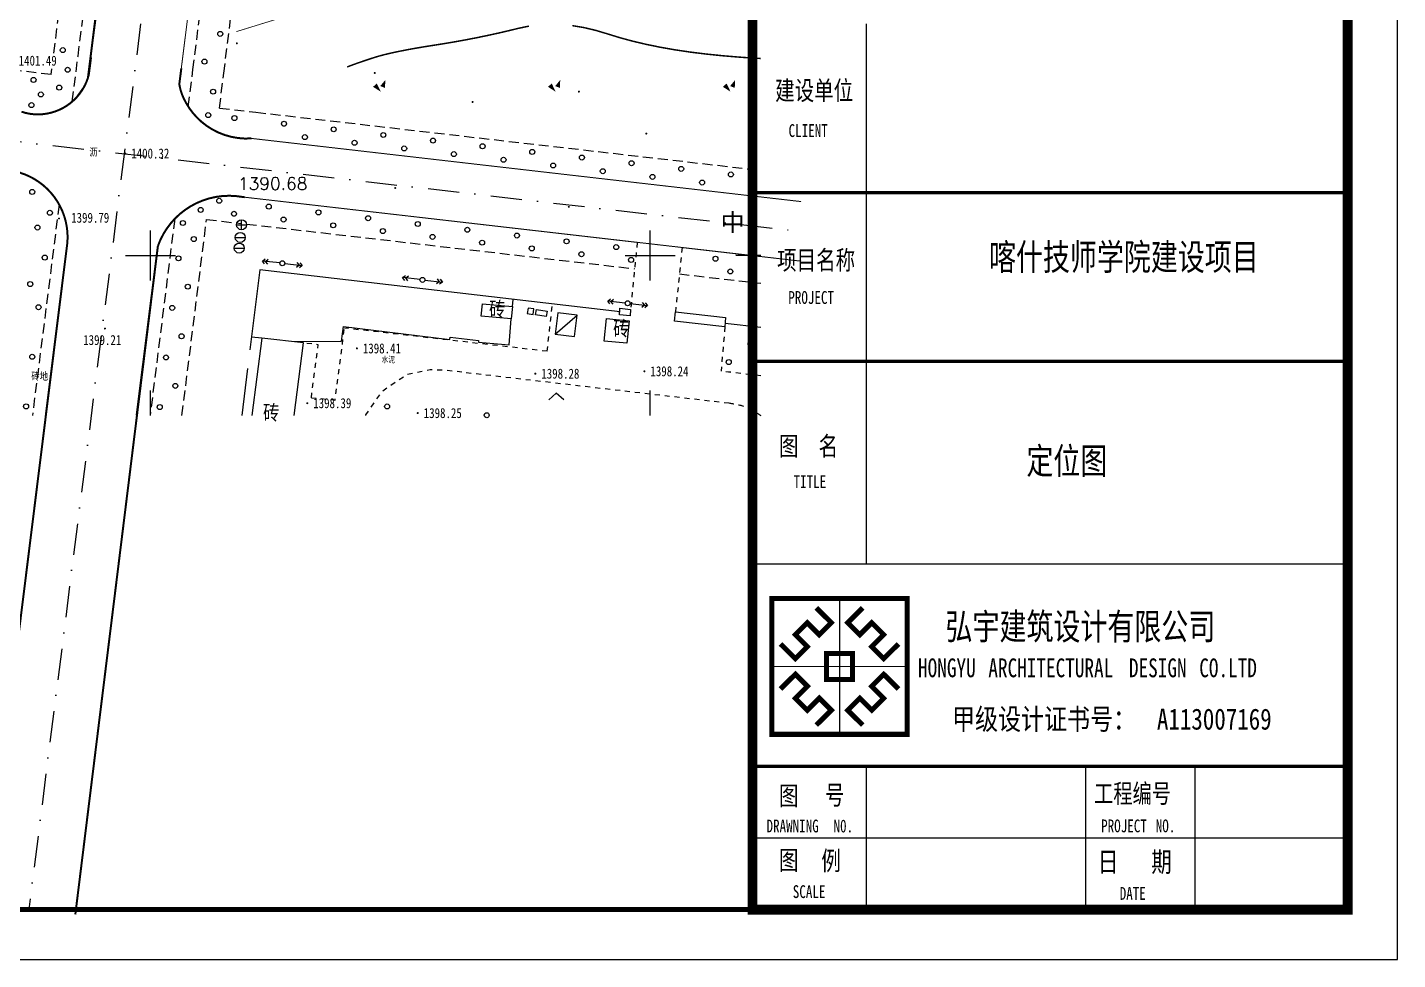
# Model space of a CAD drawing. Extents: x 496261 to 1768172, y 3738341 to 4579341.
# Drawn here: x 497175.4 to 497449.6, y 4378959.2 to 4379145.7 of the extents above; entities that cross this region are included whole.
import ezdxf
from ezdxf.enums import TextEntityAlignment as Align

# ---------------------------------------------------------------- set-up
doc = ezdxf.new("R2010")
doc.units = 0
doc.header["$MEASUREMENT"] = 0
for name, pattern in [('ACAD_ISO05W100', [34, 24, -3, 0.5, -3, 0.5, -3]), ('DASHDOT2', [0.5, 0.25, -0.125, 0, -0.125]), ('DIVIDE', [1.25, 0.5, -0.25, 0, -0.25, 0, -0.25]), ('X5', [3, 2, -1]), ('X6', [2, 1, -1])]:
    doc.linetypes.add(name, pattern=pattern)
doc.layers.get('0').update_dxf_attribs({"color": 8, "linetype": 'CONTINUOUS'})
for name, color, linetype in [('DGX', 8, 'CONTINUOUS'), ('DGX1', 8, 'CONTINUOUS'), ('DLSS', 8, 'CONTINUOUS'), ('DMTZ', 8, 'CONTINUOUS'), ('GCD', 8, 'CONTINUOUS'), ('GXYZ', 8, 'CONTINUOUS'), ('JMD', 8, 'CONTINUOUS'), ('lgcd', 8, 'CONTINUOUS'), ('PUB_TITLE', 7, 'CONTINUOUS'), ('TK', 8, 'CONTINUOUS'), ('ZBTZ', 8, 'CONTINUOUS'), ('用地红线', 1, 'DIVIDE')]:
    doc.layers.add(name, color=color, linetype=linetype)
doc.layers.add('道路红线', color=1, linetype='CONTINUOUS', lineweight=0)
doc.styles.add('-宋体', font='', dxfattribs={"width": 0.8})
doc.styles.add('_TEL_DIM', font='simhei.ttf', dxfattribs={"width": 0.8, "height": 3.5})
doc.styles.add('HZ', font='', dxfattribs={"width": 0.8})
doc.styles.get("Standard").update_dxf_attribs({"font": 'rs.shx', "bigfont": 'hztxt.shx'})
doc.styles.add('宋体', font='')
doc.styles.get('-宋体').set_extended_font_data('SimSun')
doc.styles.get('HZ').set_extended_font_data('SimSun')
doc.styles.get('宋体').set_extended_font_data('SimSun')
doc.linetypes.add('444', pattern='A,4.5,[145,AAA.SHX,S=1,R=0,X=0,Y=1],4.5,-0.5,[146,AAA.SHX,S=1,R=0,X=0,Y=0],-0.5', length=10)

# ---------------------------------------------------------------- blocks, each defined once
blk = doc.blocks.new('gc013a')
at = {"linetype": 'Continuous'}
blk.add_line((0.5, 0), (4, 0), dxfattribs=at)
at = {"linetype": 'Continuous', "flags": 128}
for points in [[(2.884166348194753, 0.5), (3.384166348194753, 0), (2.884166348194753, -0.5)], [(3.5, 0.5), (4, 0), (3.5, -0.5)]]:
    blk.add_lwpolyline(points, dxfattribs=at)
blk = doc.blocks.new('gc170')
at = {"linetype": 'Continuous'}
blk.add_circle((0, 0), 0.5, dxfattribs=at)
blk = doc.blocks.new('gc090')
for points in [[(-1.01586627992021, 0.4106730617907255, 1, 0, 0), (0.1514897088177749, -0.9020290652614378, 0, 0, 0)], [(1.066664264448599, 1.447248345289474, 0, 1, 0), (0.5202711593830847, 0.04853148467022916, 1, 1, 0)]]:
    blk.add_lwpolyline(points, format="xyseb")
blk = doc.blocks.new('GC042')
blk.add_line((-1, 0), (1, 0))
blk.add_circle((0, 0), 1)
blk = doc.blocks.new('gc043')
for p, q in [((-1, 0), (1, 0)), ((-8.881784197001252e-16, -1), (-8.881784197001252e-16, 1))]:
    blk.add_line(p, q)
blk.add_circle((0, 0), 1)
blk = doc.blocks.new('GC200')
at = {"linetype": 'Continuous', "const_width": 0.2, "flags": 128}
blk.add_lwpolyline([(-0.1, 0, 1), (0.1, 0, 1)], format="xyb", close=True, dxfattribs=at)
blk = doc.blocks.new('gc211')
for p, q in [((0, 0), (-1.5, -1.322875655532295)), ((1.5, -1.322875655532295), (0, 0))]:
    blk.add_line(p, q)
blk = doc.blocks.new('logo')
at = {"color": 6}
blk.add_line((1004.010260819195, 2011), (1004.010260819195, 0), dxfattribs=at)
at = {"color": 6, "const_width": 74.56834426338891}
for points in [[(0, 2011), (2008.02052163842, 2011), (2008.02052163842, 0), (0, 0)], [(809.391139546904, 1197.801906251603), (1198.629382091487, 1197.801906251603), (1198.629382091487, 813.1980937483968), (809.391139546904, 813.1980937483968)]]:
    blk.add_lwpolyline(points, close=True, dxfattribs=at)
at = {"color": 6}
blk.add_lwpolyline([(0, 2011), (2008.02052163842, 2011), (2008.02052163842, 0), (0, 0)], close=True, dxfattribs=at)
for points, const_width in [([(660.2795520446962, 1874.443397254459), (882.5986462734872, 1653.590468737871), (704.2504172878108, 1475.242239752218), (526.0312282543164, 1653.461428785784), (349.6320099616423, 1477.062210493122), (527.851198995224, 1298.843021459554), (349.5000526133226, 1120.491875077678), (128.9504476437287, 1339.586983888181)], 74.56834426338891), ([(1004.010260819195, 2011), (1004.010260819195, 0)], 15.24528680551096), ([(1347.740969593724, 1874.443397254459), (1125.421875364904, 1653.590468737871), (1303.77010435058, 1475.242239752218), (1481.989293384074, 1653.461428785784), (1658.388511676748, 1477.062210493122), (1480.169322643196, 1298.843021459554), (1658.520469025097, 1120.491875077678), (1879.070073994691, 1339.586983888181)], 74.56834426338891), ([(0, 1005.5), (2008.02052163842, 1005.5)], 15.24528680551096), ([(660.2795520446962, 136.5566027455388), (882.5986462734872, 357.4095312621266), (704.2504172878108, 535.7577602477795), (526.0312282543164, 357.5385712142142), (349.6320099616423, 533.9377895068756), (527.851198995224, 712.1569785404441), (349.5000526133226, 890.5081249223223), (128.9504476437287, 671.4130161118172)], 74.56834426338891), ([(1347.740969593724, 136.5566027455388), (1125.421875364904, 357.4095312621266), (1303.77010435058, 535.7577602477795), (1481.989293384074, 357.5385712142142), (1658.388511676748, 533.9377895068756), (1480.169322643196, 712.1569785404441), (1658.520469025097, 890.5081249223223), (1879.070073994691, 671.4130161118172)], 74.56834426338891)]:
    blk.add_lwpolyline(points, dxfattribs=dict(at, const_width=const_width))

msp = doc.modelspace()

# ---------------------------------------------------------------- linework, layer by layer
at = {"color": 0}
for p, q in [((497343.3397851132, 4379038.358849389), (497343.3397851132, 4379146.371835476)), ((497343.3397851132, 4379038.358849389), (497343.3397851132, 4379146.371835476)), ((497321.4507811745, 4379038.358849389), (497439.5899847077, 4379038.358849389)), ((497321.4507811745, 4378997.853979605), (497439.5899847077, 4378997.853979605)), ((497387.1680362987, 4378969.253286045), (497387.1680362987, 4378997.853979605)), ((497409.0570402374, 4378969.253315398), (497409.0570402374, 4378997.853979605))]:
    msp.add_line(p, q, dxfattribs=at)
at = {"color": 7}
for p, q in [((497321.4507811745, 4379112.617777323), (497439.5899847077, 4379112.617777323)), ((497321.4507811745, 4379112.617777323), (497439.5899847077, 4379112.617777323)), ((497321.4507811745, 4379078.863719171), (497439.5899847077, 4379078.863719171)), ((497321.4507811745, 4379078.863719171), (497439.5899847077, 4379078.863719171)), ((497321.4507811745, 4378983.508504891), (497439.5899847077, 4378983.508504891))]:
    msp.add_line(p, q, dxfattribs=at)
at = {"color": 8}
msp.add_line((497343.3397851132, 4378969.253315398), (497343.3397851132, 4378997.853979605), dxfattribs=at)
msp.add_line((497439.5899847077, 4378969.163030175), (497321.4507811745, 4378969.163030175))
at = {"const_width": 0.675081163046742}
for points in [[(497321.4507811745, 4379112.617777323), (497439.5899847077, 4379112.617777323)], [(497321.4507811745, 4379078.863719171), (497439.5899847077, 4379078.863719171)], [(497321.4507811745, 4378997.853979605), (497439.5899847077, 4378997.853979605)]]:
    msp.add_lwpolyline(points, dxfattribs=at)
at = {"linetype": 'Continuous', "elevation": 1398.424, "flags": 128}
msp.add_lwpolyline([(497228.7499278957, 4379068.023187771), (497230.634, 4379082.522)], dxfattribs=at)
msp.add_point((497439.5899847077, 4378969.163030175))
at = {"layer": 'DGX', "color": 8, "linetype": 'Continuous', "const_width": 0.15, "elevation": 1400.5, "flags": 128}
msp.add_lwpolyline([(497267.1566644087, 4379160.240331477), (497217.1843583381, 4379144.807705706)], dxfattribs=at)
at = {"layer": 'DGX1', "color": 8, "linetype": 'Continuous', "const_width": 0.3, "elevation": 1400}
for points in [[(497239.3762109929, 4379137.735494681), (497239.7922285267, 4379137.902749125), (497240.2775825704, 4379138.088442229), (497240.832273124, 4379138.292573992), (497241.4563001875, 4379138.515144416), (497242.149663761, 4379138.7561535), (497242.9123638443, 4379139.015601244), (497243.7444004376, 4379139.293487648), (497244.6457735409, 4379139.589812714), (497245.656969041, 4379139.896734818), (497246.8184728248, 4379140.206412342), (497248.1302848924, 4379140.518845286), (497249.5924052438, 4379140.834033649), (497251.2048338789, 4379141.151977432), (497252.9675707978, 4379141.472676635), (497254.8806160004, 4379141.796131257), (497256.9439694869, 4379142.122341299), (497259.0766366086, 4379142.461463793), (497261.1976227174, 4379142.82365577), (497263.306927813, 4379143.208917231), (497265.4045518956, 4379143.617248176), (497267.4904949651, 4379144.048648603), (497269.5647570216, 4379144.503118515), (497271.627338065, 4379144.98065791), (497273.6782380952, 4379145.481266789), (497275.7451873188, 4379145.912085417)], [(497284.4507782079, 4379146.008860068), (497286.7366244289, 4379145.626428767), (497289.0662500495, 4379145.08134748), (497291.4396550694, 4379144.373616207), (497293.8947167341, 4379143.614828333), (497296.4693122886, 4379142.91657724), (497299.1634417329, 4379142.278862931), (497301.9771050671, 4379141.701685403), (497304.9103022911, 4379141.185044657), (497307.9630334049, 4379140.728940694), (497311.1352984086, 4379140.333373513), (497314.427097302, 4379139.998343114), (497317.5959663351, 4379139.729642589), (497320.3994417574, 4379139.533065028), (497322.1322950596, 4379139.444609606)]]:
    msp.add_lwpolyline(points, dxfattribs=at)
at = {"layer": 'DGX1', "color": 8, "linetype": 'Continuous', "const_width": 0.15}
msp.add_lwpolyline([(497321.3067908869, 4379118.769872476), (497321.4050144304, 4379118.832284995)], dxfattribs=at)
msp.add_lwpolyline([(497321.3067908869, 4379118.769872476), (497321.4050144304, 4379118.832284995)], dxfattribs=at)
at = {"layer": 'DLSS', "color": 8, "linetype": 'X5'}
for p, q in [((497214.689389726, 4379136.476465735), (497259.8977526975, 4379500)), ((497213.8243646182, 4379129.520739763), (497214.689389726, 4379136.476465735))]:
    msp.add_line(p, q, dxfattribs=at)
at = {"layer": 'DLSS', "linetype": 'Continuous', "flags": 128}
for points, const_width, elevation in [([(497187.5068300272, 4379135.592404849), (497235.2329375784, 4379517.421727527)], 0.4, -23.723), ([(497214.9881869552, 4379352.097983514), (497188.1113721111, 4379139.613279318)], 0.2, -23.723), ([(497232.5241869552, 4379347.679983512), (497206.1862303474, 4379137.480032901)], 0.2, -23.723), ([(497188.1113721111, 4379139.613279318), (497187.6790000007, 4379136.195)], 0.4, -23.723), ([(497206.1862303474, 4379137.480032901), (497205.7843738392, 4379134.27286618)], 0.4, -23.723), ([(497220.3976976421, 4379123.430534529), (497330.2262847077, 4379110.810332409)], 0.2, -23.723), ([(497218.4720000007, 4379111.731000001), (497330.2262847077, 4379098.889519486)], 0.2, 1376.2), ([(497183.3910000007, 4379102.664000001), (497166.8419724308, 4378969.646441787)], 0.4, 1376.125), ([(497201.4970000007, 4379101.910000001), (497184.9747235052, 4378968.193639237)], 0.4, 1376.2)]:
    msp.add_lwpolyline(points, dxfattribs=dict(at, const_width=const_width, elevation=elevation))
at = {"layer": 'DLSS', "color": 8, "linetype": 'X5', "flags": 128}
for points in [[(497180.6825328358, 4379140.490052156), (497225.5801625293, 4379500)], [(497180.1495728103, 4379136.222467602), (497180.2964427317, 4379137.398502911)], [(497211.2361095872, 4379107.228601331), (497218.1708136918, 4379106.430686685)], [(497219.2312940494, 4379106.308666654), (497296.8955891035, 4379097.372527845)], [(497305.8643016362, 4379096.340577964), (497322.1322950596, 4379094.468764832)]]:
    msp.add_lwpolyline(points, dxfattribs=at)
for points, elevation in [([(497185.5152964463, 4379139.919675586), (497230.8962554121, 4379500)], 1400.999), ([(497208.5217837072, 4379137.20438422), (497254.1956237485, 4379500)], 1401.056), ([(497180.1495728103, 4379136.222467602), (497155.256346177, 4379139.159664772)], 1400.29), ([(497184.3693110612, 4379130.826725621), (497185.5152964463, 4379139.919675586)], 1400.999), ([(497207.5896149437, 4379129.799998246), (497208.5217837072, 4379137.20438422)], 1401.056), ([(497213.8243646182, 4379129.520739763), (497221.0861730254, 4379128.686298637)], 1400.29), ([(497221.0861730254, 4379128.686298637), (497322.1322950596, 4379117.075273516)], 1400.29), ([(497181.7355521819, 4379110.22966203), (497176.3858469023, 4379068.023187771)], 1399.859), ([(497204.8642230832, 4379107.354883975), (497199.9399008055, 4379068.023187771)], 1399.982), ([(497204.872, 4379107.417), (497204.8642230832, 4379107.354883975)], 1399.982), ([(497206.316283056, 4379068.023187771), (497211.2361095872, 4379107.228601331)], 1391.927)]:
    msp.add_lwpolyline(points, dxfattribs=dict(at, elevation=elevation))
at = {"layer": 'DLSS', "color": 8, "linetype": 'Continuous', "flags": 128}
for points, const_width in [([(497214.9881869552, 4379352.097983513), (497188.1113721119, 4379139.613279318)], 0.2), ([(497232.5241869553, 4379347.679983512), (497206.1862303457, 4379137.480032901)], 0.2), ([(497188.1113721119, 4379139.613279318), (497187.679, 4379136.195)], 0.4), ([(497206.1862303457, 4379137.480032901), (497205.7843738386, 4379134.272866179)], 0.4), ([(497220.3976976429, 4379123.430534528), (497322.1322950596, 4379111.740397959)], 0.2), ([(497218.472, 4379111.731), (497218.8592874354, 4379111.686438283)], 0.4), ([(497218.8592874354, 4379111.686438283), (497297.4098735356, 4379102.648321857)], 0.2), ([(497179.0611305215, 4379068.023187771), (497183.391, 4379102.664)], 0.4), ([(497197.2391540896, 4379068.023187771), (497201.497, 4379101.91)], 0.4), ([(497306.4066830769, 4379101.613139102), (497322.1322950596, 4379099.803732973)], 0.2)]:
    msp.add_lwpolyline(points, dxfattribs=dict(at, const_width=const_width))
at = {"layer": 'DLSS', "color": 8, "linetype": 'Continuous', "const_width": 0.4, "elevation": 1400.702, "flags": 128}
for points in [[(497186.9375713445, 4379134.170437689, 0.05129132463167099), (497187.679, 4379136.195)], [(497174.2355416553, 4379128.781421797, 0.1063182397614458), (497178.4117849376, 4379128.293020867, 0.1034775544789308), (497182.539, 4379129.552, 0.1028532356521517), (497185.799559325, 4379132.339181932, 0.05129132463964103), (497186.9375713445, 4379134.170437689, 0.05129132463964103)]]:
    msp.add_lwpolyline(points, format="xyb", dxfattribs=at)
at = {"layer": 'DLSS', "linetype": 'Continuous', "const_width": 0.4, "elevation": 1376.979, "flags": 128}
for points in [[(497186.9375713451, 4379134.170437689, 0.051291324631671), (497187.6790000007, 4379136.195)], [(497174.2355416553, 4379128.781421797, 0.1063182397614458), (497178.4117849376, 4379128.293020867, 0.1034775544789308), (497182.5390000007, 4379129.552, 0.1028532356521517), (497185.799559325, 4379132.339181932, 0.051291324639641), (497186.9375713451, 4379134.170437689, 0.051291324639641)]]:
    msp.add_lwpolyline(points, format="xyb", dxfattribs=at)
at = {"layer": 'DLSS', "color": 8, "linetype": 'Continuous', "const_width": 0.4, "flags": 128}
for points in [[(497220.237, 4379123.449, -0.09784378387476157), (497214.8891477883, 4379124.129647005, -0.09784378379416697), (497210.202, 4379126.793, -0.08631990873261028), (497207.1800372731, 4379130.478534283, -0.09282061631289384), (497205.7843738386, 4379134.272866179)], [(497183.391, 4379102.664, 0.09973324171840747), (497182.7339949199, 4379107.958735806, 0.09973324171910346), (497180.078, 4379112.586, 0.07905588590555637), (497176.8127485197, 4379115.298157252, 0.07905588588347516), (497172.867, 4379116.863)], [(497201.497, 4379101.91, -0.08719092037458853), (497204.0716435863, 4379106.465299722, -0.08719092039626394), (497208.045, 4379109.87, -0.08971834148610795), (497213.0901792888, 4379111.743584389, -0.08971834150539462), (497218.472, 4379111.731)]]:
    msp.add_lwpolyline(points, format="xyb", dxfattribs=at)
at = {"layer": 'DLSS', "linetype": 'Continuous', "const_width": 0.4, "flags": 128}
for points in [[(497220.2370000007, 4379123.449000001, -0.0978437838747616), (497214.8891477878, 4379124.129647005, -0.09784378379416699), (497210.2020000007, 4379126.793, -0.0863199087326103), (497207.1800372741, 4379130.478534283, -0.0928206163128939), (497205.7843738392, 4379134.27286618)], [(497183.3910000007, 4379102.664000001, 0.0997332417184075), (497182.7339949195, 4379107.958735806, 0.0997332417191035), (497180.0780000007, 4379112.586, 0.0790558859055564), (497176.8127485206, 4379115.298157253, 0.0790558858834752), (497172.8670000007, 4379116.863000001)], [(497201.4970000007, 4379101.910000001, -0.0871909203745886), (497204.0716435878, 4379106.465299723, -0.08719092039626401), (497208.0450000007, 4379109.87, -0.08971834148610801), (497213.0901792896, 4379111.74358439, -0.0897183415053946), (497218.4720000007, 4379111.731000001)]]:
    msp.add_lwpolyline(points, format="xyb", dxfattribs=at)
at = {"layer": 'DLSS', "color": 8, "linetype": 'Continuous', "const_width": 0.2, "elevation": 1400.29, "flags": 128}
msp.add_lwpolyline([(497220.237, 4379123.449), (497220.3976976429, 4379123.430534528)], dxfattribs=at)
at = {"layer": 'DLSS', "color": 8, "linetype": 'X6', "flags": 128}
for points in [[(497297.4098735354, 4379102.648321857), (497296.104, 4379089.252)], [(497306.4066830769, 4379101.613139102), (497305.081, 4379088.726)]]:
    msp.add_lwpolyline(points, dxfattribs=at)
at = {"layer": 'DLSS', "color": 8, "linetype": 'X6'}
for points, elevation in [([(497279.3943739628, 4379080.858779938), (497280.488050325, 4379090.468431106)], 1398.287), ([(497279.3943739627, 4379080.858779938), (497238.8350000001, 4379085.496)], 1393.211), ([(497322.1322950596, 4379075.972482991), (497314.2129194963, 4379076.87791825)], 1393.211)]:
    msp.add_lwpolyline(points, dxfattribs=dict(at, elevation=elevation))
at = {"layer": 'DLSS', "color": 8, "linetype": 'X6', "flags": 128}
for points, elevation in [([(497232.2089999999, 4379071.58), (497236.9589999999, 4379071.114), (497238.835, 4379085.496000001)], 1398.308), ([(497232.2089999999, 4379071.58), (497233.5853383163, 4379082.171564287), (497230.634, 4379082.522)], 1398.308), ([(497243.1108846168, 4379068.023187771), (497243.144, 4379068.146), (497246.4, 4379072.909), (497251.348, 4379076.273), (497256.014, 4379077.201), (497258.929, 4379077.16), (497263.186, 4379076.633)], 1398.074), ([(497263.186, 4379076.633), (497315.751, 4379070.522)], 1398.074), ([(497322.1322950596, 4379075.962004042), (497314.212, 4379076.867)], 1397.554)]:
    msp.add_lwpolyline(points, dxfattribs=dict(at, elevation=elevation))
at = {"layer": 'DLSS', "color": 8, "linetype": 'X6'}
msp.add_lwpolyline([(497314.959, 4379085.737), (497314.212, 4379076.867)], dxfattribs=at)
at = {"layer": 'DLSS', "color": 8, "linetype": 'X6', "elevation": 1398.165, "flags": 128}
msp.add_lwpolyline([(497315.751, 4379070.522, -0.0428891140831049), (497318.6659078561, 4379069.895205247, -0.06221316692048274), (497320.545, 4379069.052, -0.01450756897221507), (497322.132295059, 4379068.023187771, -0.01450756897221507)], format="xyb", dxfattribs=at)
at = {"layer": 'JMD', "color": 8, "linetype": 'Continuous'}
msp.add_line((497280.98, 4379084.259), (497285.385, 4379088.084000001), dxfattribs=at)
at = {"layer": 'JMD', "color": 8, "linetype": '444', "flags": 128}
for points, elevation in [([(497221.8815238529, 4379097.125764214), (497219.9230246792, 4379081.181917606)], 1398.205), ([(497293.9889999999, 4379088.768), (497221.8815238529, 4379097.125764214)], 1398.205), ([(497228.933, 4379082.807), (497238.243, 4379082.871), (497238.6459289975, 4379085.792153268), (497259.925, 4379083.24), (497260.0056096343, 4379083.671436133), (497265.666, 4379083.015), (497265.651, 4379082.66), (497271.8236157467, 4379082.135769776), (497272.204, 4379087.378)], 1400.023), ([(497322.1322950596, 4379085.593976073), (497315.0033008712, 4379086.417947262)], 1397.682), ([(497219.4546357922, 4379077.431917606), (497218.2794505931, 4379068.023187771)], 1398.205)]:
    msp.add_lwpolyline(points, dxfattribs=dict(at, elevation=elevation))
for points in [[(497272.4525445011, 4379089.849114493), (497272.6143916597, 4379091.245467612)], [(497222.2740000001, 4379083.46), (497220.2336451075, 4379083.710631699)]]:
    msp.add_lwpolyline(points, dxfattribs=at)
at = {"layer": 'JMD', "color": 8, "linetype": 'Continuous', "flags": 128}
for points in [[(497272.4525445011, 4379089.849114493), (497272.204, 4379087.378), (497266.189, 4379087.876), (497266.437544501, 4379090.347114493)], [(497276.5844002407, 4379088.242211726), (497276.7622339383, 4379089.327453263), (497275.6039781831, 4379089.517251476), (497275.4261444855, 4379088.432009937)], [(497279.383, 4379088.898), (497279.222, 4379087.81), (497277.08, 4379088.161), (497277.241, 4379089.249000001)], [(497281.516, 4379088.536), (497280.98, 4379084.259), (497284.849, 4379083.807), (497285.385, 4379088.084000001)], [(497305.081, 4379088.726), (497315.083, 4379087.643), (497314.959, 4379085.737), (497304.914, 4379086.893)]]:
    msp.add_lwpolyline(points, close=True, dxfattribs=at)
for points, elevation in [([(497295.987, 4379087.974), (497293.895, 4379088.175), (497293.974, 4379089.498), (497296.104, 4379089.252)], 1398.302), ([(497291.2512012046, 4379087.390900216), (497295.8044584853, 4379086.955279055), (497295.3744258502, 4379082.460434902), (497290.8211685696, 4379082.896056062)], 1398.283)]:
    msp.add_lwpolyline(points, close=True, dxfattribs=dict(at, elevation=elevation))
msp.add_lwpolyline([(497228.7499278957, 4379068.023187771), (497230.634, 4379082.522), (497222.2740000001, 4379083.46), (497220.2680379363, 4379068.023187771)], dxfattribs=at)
at = {"layer": 'lgcd', "color": 8, "linetype": 'Continuous', "const_width": 0.2, "flags": 128}
for points, elevation in [([(497217.202, 4379142.459, 1), (497217.402, 4379142.459, 1)], 1400.451), ([(497217.202, 4379142.459, 1), (497217.402, 4379142.459, 1)], 1400.451), ([(497217.202, 4379142.459, 1), (497217.402, 4379142.459, 1)], 1400.451), ([(497217.202, 4379142.459, 1), (497217.402, 4379142.459, 1)], 1400.451), ([(497244.807, 4379136.552, 1), (497245.007, 4379136.552, 1)], 1399.887), ([(497244.807, 4379136.552, 1), (497245.007, 4379136.552, 1)], 1399.887), ([(497244.807, 4379136.552, 1), (497245.007, 4379136.552, 1)], 1399.887), ([(497244.807, 4379136.552, 1), (497245.007, 4379136.552, 1)], 1399.887), ([(497285.654, 4379132.813, 1), (497285.854, 4379132.813, 1)], 1399.59), ([(497285.654, 4379132.813, 1), (497285.854, 4379132.813, 1)], 1399.59), ([(497264.378, 4379130.745, 1), (497264.578, 4379130.745, 1)], 1399.62), ([(497264.378, 4379130.745, 1), (497264.578, 4379130.745, 1)], 1399.62), ([(497264.378, 4379130.745, 1), (497264.578, 4379130.745, 1)], 1399.62), ([(497264.378, 4379130.745, 1), (497264.578, 4379130.745, 1)], 1399.62), ([(497299.1347358284, 4379124.420813951, 1), (497299.3347358283, 4379124.420813951, 1)], 1399.883537725647), ([(497299.1347358284, 4379124.420813951, 1), (497299.3347358283, 4379124.420813951, 1)], 1399.883537725647), ([(497248.888, 4379113.538, 1), (497249.088, 4379113.538, 1)], 1400.007), ([(497283.632, 4379109.765, 1), (497283.832, 4379109.765, 1)], 1399.793)]:
    msp.add_lwpolyline(points, format="xyb", close=True, dxfattribs=dict(at, elevation=elevation))
at = {"layer": 'PUB_TITLE'}
msp.add_lwpolyline([(496260.5899847077, 4378959.163030175), (497449.5899847077, 4378959.163030175), (497449.5899847077, 4379800.163030175), (496260.5899847077, 4379800.163030175)], close=True, dxfattribs=at)
for points, const_width in [([(496285.5899847077, 4378969.163030175), (497439.5899847077, 4378969.163030175), (497439.5899847077, 4379790.163030175), (496285.5899847077, 4379790.163030175)], 1), ([(497320.4944697077, 4379790.163030175), (497439.5899847077, 4379790.163030175), (497439.5899847077, 4378969.163030175), (497320.4944697077, 4378969.163030175)], 1.98492525)]:
    msp.add_lwpolyline(points, close=True, dxfattribs=dict(at, const_width=const_width))
at = {"layer": 'TK', "color": 8, "linetype": 'Continuous'}
for p, q in [((497200, 4379095), (497200, 4379105)), ((497300, 4379095), (497300, 4379105)), ((497195, 4379100), (497205, 4379100)), ((497295, 4379100), (497305, 4379100)), ((497322.13225741, 4379100), (497317.13225741, 4379100)), ((497200, 4379068.02318777), (497200, 4379073.02318777)), ((497300, 4379068.02318777), (497300, 4379073.02318777))]:
    msp.add_line(p, q, dxfattribs=at)
at = {"layer": '用地红线', "color": 1, "linetype": 'ACAD_ISO05W100', "ltscale": 0.4}
for p, q in [((497188.1113721111, 4379139.613279318, 1400.702), (497235.2001869552, 4379512.472983514, 1400.702)), ((497187.6790000007, 4379136.195, 1400.702), (497188.1113721111, 4379139.613279318, 1400.702)), ((497186.6994941783, 4379133.711003766, 1400.702), (497187.5157434906, 4379135.620555933, 1400.702)), ((497187.5157434906, 4379135.620555933, 1400.702), (497187.6790000007, 4379136.195, 1400.702)), ((497185.1681182722, 4379131.596760537, 1400.702), (497186.6994941783, 4379133.711003766, 1400.702)), ((497180.5405305101, 4379128.708973373, 1400.702), (497182.5390000007, 4379129.552, 1400.702)), ((497182.5390000007, 4379129.552, 1400.702), (497183.8817532694, 4379130.428801548, 1400.702)), ((497183.8817532694, 4379130.428801548, 1400.702), (497185.1681182722, 4379131.596760537, 1400.702)), ((497174.2355416553, 4379128.781421797, 1400.702), (497176.2977003328, 4379128.315215915, 1400.702)), ((497176.2977003328, 4379128.315215915, 1400.702), (497178.4117849376, 4379128.293020867, 1400.702)), ((497178.4117849376, 4379128.293020867, 1400.702), (497180.5405305101, 4379128.708973373, 1400.702))]:
    msp.add_line(p, q, dxfattribs=at)
at = {"layer": '道路红线', "linetype": 'DASHDOT2', "ltscale": 25}
for p, q in [((497247.0002488057, 4379533.878033178, -23.723), (497175.6585808038, 4378969.163030175, -23.723)), ((496379.3644177971, 4379214.004746328, 688.4894174159929), (497330.2262847077, 4379104.833969335, 688.4895231951192))]:
    msp.add_line(p, q, dxfattribs=at)

# ---------------------------------------------------------------- block references
at = {"color": 5, "xscale": 0.01350162323797122, "yscale": 0.01350162364542484, "zscale": 0.01350162326093484}
msp.add_blockref('logo', (497324.349435462, 4379004.23000395), dxfattribs=at)
at = {"layer": 'DMTZ', "color": 8, "linetype": 'Continuous'}
for p in [(497245.9543356777, 4379133.692259515), (497245.9543356777, 4379133.692259515), (497280.9543356777, 4379133.692259515), (497280.9543356777, 4379133.692259515), (497315.9543356777, 4379133.692259515), (497315.9543356777, 4379133.692259515)]:
    msp.add_blockref('gc090', p, dxfattribs=at)
at = {"layer": 'GCD', "color": 8, "linetype": 'Continuous'}
for p in [(497194.968, 4379120.434, 1400.316), (497181.707, 4379107.43, 1399.787), (497190.895, 4379085.415, 1399.212)]:
    msp.add_blockref('GC200', p, dxfattribs=at)
ref = msp.add_blockref('GC200', (497241.32, 4379081.44, 1398.407), dxfattribs=at)
ref.add_attrib('height', '1398.41', dxfattribs={"linetype": 'Continuous', "height": 2, "style": 'HZ', "width": 0.8}).set_placement((497242.52, 4379081.44, 1398.407), align=Align.MIDDLE_LEFT)
ref = msp.add_blockref('GC200', (497277.031, 4379076.387, 1398.284), dxfattribs=at)
ref.add_attrib('height', '1398.28', dxfattribs={"linetype": 'Continuous', "height": 2, "style": 'HZ', "width": 0.8}).set_placement((497278.231, 4379076.387, 1398.284), align=Align.MIDDLE_LEFT)
ref = msp.add_blockref('GC200', (497298.866, 4379076.864, 1398.239), dxfattribs=at)
ref.add_attrib('height', '1398.24', dxfattribs={"linetype": 'Continuous', "height": 2, "style": 'HZ', "width": 0.8}).set_placement((497300.066, 4379076.864, 1398.239), align=Align.MIDDLE_LEFT)
ref = msp.add_blockref('GC200', (497231.388, 4379070.481, 1398.392), dxfattribs=at)
ref.add_attrib('height', '1398.39', dxfattribs={"linetype": 'Continuous', "height": 2, "style": 'HZ', "width": 0.8}).set_placement((497232.588, 4379070.481, 1398.392), align=Align.MIDDLE_LEFT)
ref = msp.add_blockref('GC200', (497253.4976278288, 4379068.503068473), dxfattribs=at)
ref.add_attrib('height', '1398.25', dxfattribs={"linetype": 'Continuous', "height": 2, "style": 'HZ', "width": 0.8}).set_placement((497254.6976278288, 4379068.503068473), align=Align.MIDDLE_LEFT)
at = {"layer": 'GXYZ', "color": 8, "linetype": 'Continuous'}
for name, p in [('gc043', (497218.24, 4379106.177, 1400.014)), ('GC042', (497217.98, 4379103.645, 1399.698)), ('GC042', (497217.771, 4379101.501, 1399.895)), ('gc170', (497226.4, 4379098.471, 1399.244)), ('gc170', (497226.4, 4379098.471, 1399.244)), ('gc170', (497226.4, 4379098.471)), ('gc170', (497254.45, 4379095.154999994)), ('gc170', (497254.4499999999, 4379095.154999994)), ('gc170', (497254.45, 4379095.154999994)), ('gc170', (497254.4499999999, 4379095.154999994)), ('gc170', (497295.5072386783, 4379090.461854956)), ('gc170', (497295.5072386783, 4379090.461854956)), ('gc170', (497295.5072386783, 4379090.461854956)), ('gc170', (497295.5072386783, 4379090.461854956))]:
    msp.add_blockref(name, p, dxfattribs=at)
for p, rotation in [((497226.4, 4379098.471, 1399.244), 173.5650699205437), ((497226.4, 4379098.471, 1399.244), 173.5650699205437), ((497226.4, 4379098.471, 1399.244), 353.5520899132849), ((497226.4, 4379098.471, 1399.244), 353.5520899132849), ((497254.4499999999, 4379095.154999994), 173.5520899132849), ((497254.4499999999, 4379095.154999994), 173.5520899132849), ((497254.45, 4379095.154999994), 173.5650699205437), ((497254.45, 4379095.154999994), 173.5650699205437), ((497254.4499999999, 4379095.154999994), 353.48857552466), ((497254.4499999999, 4379095.154999994), 353.48857552466), ((497254.45, 4379095.154999994), 353.5520899132849), ((497254.45, 4379095.154999994), 353.5520899132849), ((497295.5072386783, 4379090.461854956), 173.5520899132849), ((497295.5072386783, 4379090.461854956), 173.5520899132849), ((497295.5072386783, 4379090.461854956), 173.5650699205437), ((497295.5072386783, 4379090.461854956), 173.5650699205437), ((497295.5072386783, 4379090.461854956), 353.48857552466), ((497295.5072386783, 4379090.461854956), 353.48857552466), ((497295.5072386783, 4379090.461854956), 353.5520899132849), ((497295.5072386783, 4379090.461854956), 353.5520899132849)]:
    msp.add_blockref('gc013a', p, dxfattribs=dict(at, rotation=rotation))
at = {"layer": 'ZBTZ', "color": 8, "linetype": 'Continuous'}
for p, rotation in [((497213.9857258844, 4379144.36159833), 262.8824065359072), ((497182.4709408388, 4379141.105306154), 262.8396600921367), ((497183.4417403275, 4379137.181356494), 82.72231111358697), ((497210.8231515799, 4379138.822467119), 82.89686328788231), ((497176.6153896988, 4379135.149620106), 353.3927434784629), ((497178.0853478774, 4379132.238480112), 353.4348483655157), ((497181.7640821468, 4379133.610428734), 300.7594480483058), ((497212.5426657829, 4379132.804952876), 262.8824065359072), ((497176.1802763034, 4379130.11115844), 353.4348483655157), ((497211.5865253858, 4379128.112468998), 173.520302328715), ((497216.8051296633, 4379127.519757248), 173.520302328715), ((497226.7412487234, 4379126.391245828), 173.520302328715), ((497230.9242785753, 4379123.702148135), 353.4872035697946), ((497236.6773677835, 4379125.262734409), 173.520302328715), ((497246.6134868436, 4379124.13422299), 173.520302328715), ((497240.8597440568, 4379122.567896986), 353.4872035697946), ((497250.7952095382, 4379121.433645839), 353.4872035697946), ((497256.5496059037, 4379123.005711571), 173.520302328715), ((497266.4857249638, 4379121.877200152), 173.520302328715), ((497276.421844024, 4379120.748688732), 173.520302328715), ((497260.7306750197, 4379120.29939469), 353.4872035697946), ((497270.6661405012, 4379119.165143543), 353.4872035697946), ((497280.6016059826, 4379118.030892394), 353.4872035697946), ((497286.3579630841, 4379119.620177314), 173.520302328715), ((497296.2940821442, 4379118.491665894), 173.520302328715), ((497290.5370714641, 4379116.896641247), 353.4872035697946), ((497300.4725369455, 4379115.762390099), 353.4872035697946), ((497306.2302012043, 4379117.363154475), 173.520302328715), ((497316.1663202645, 4379116.234643056), 173.520302328715), ((497176.3438085542, 4379112.738724343), 353.5002548479811), ((497310.408002427, 4379114.628138951), 353.4872035697946), ((497320.3434679085, 4379113.493887804), 353.4872035697946), ((497213.7626495056, 4379110.969562667), 353.3422281593503), ((497223.6952131905, 4379109.810175482), 353.3422281593503), ((497179.8951510011, 4379108.562411487), 353.5002548479811), ((497210.0568311766, 4379109.145545788), 173.3707073149107), ((497216.7265261936, 4379108.370379983), 173.3707073149107), ((497226.6596649308, 4379107.215929972), 173.3707073149107), ((497233.6277768754, 4379108.650788297), 353.3422281593503), ((497243.5603405603, 4379107.491401112), 353.3422281593503), ((497177.4001920552, 4379105.62187386), 82.75531198641447), ((497206.5070790593, 4379106.528912022), 82.82525889978447), ((497236.592803668, 4379106.061479961), 173.3707073149107), ((497246.5259424052, 4379104.90702995), 173.3707073149107), ((497253.4929042452, 4379106.332013926), 353.3422281593503), ((497263.42546793, 4379105.172626741), 353.3422281593503), ((497273.358031615, 4379104.013239556), 353.3422281593503), ((497208.6861386921, 4379103.317352797), 82.83161884958672), ((497256.4590811423, 4379103.75257994), 173.3707073149107), ((497266.3922198795, 4379102.598129928), 173.3707073149107), ((497276.3253586167, 4379101.443679918), 173.3707073149107), ((497283.2905952999, 4379102.85385237), 353.3422281593503), ((497293.2231589847, 4379101.694465185), 353.3422281593503), ((497178.8542061221, 4379099.604761152), 82.8379815786478), ((497205.6176849934, 4379099.463585115), 82.82525889978447), ((497286.2584973539, 4379100.289229906), 173.3707073149107), ((497296.1916360911, 4379099.134779896), 173.3707073149107), ((497313.0882863546, 4379099.375690814), 353.3422281593503), ((497316.0579135655, 4379096.825879874), 173.3707073149107), ((497175.9617477121, 4379094.306397662), 82.75531198641447), ((497207.4877907053, 4379093.789167828), 82.83161884958672), ((497177.6074508222, 4379089.68278548), 82.8379815786478), ((497204.3687265294, 4379089.541886533), 82.82525889978447), ((497206.2399335718, 4379083.86733067), 82.83161884958672), ((497320.0962697, 4379082.357420999), 353.6393726066061), ((497176.3606955223, 4379079.760809809), 82.8379815786478), ((497203.1197680653, 4379079.62018795), 82.82525889978447), ((497315.731531266, 4379078.708130366), 353.404366565489), ((497204.9920764384, 4379073.945493513), 82.83161884958672), ((497175.1139402224, 4379069.838834138), 82.8379815786478), ((497201.8708096013, 4379069.698489368), 82.82525889978447), ((497247.3764894573, 4379069.828690208), 354.9854601282407), ((497267.2999404297, 4379068.08051935), 354.9854601282407)]:
    msp.add_blockref('gc170', p, dxfattribs=dict(at, rotation=rotation))
msp.add_blockref('gc211', (497281.217379908, 4379072.503858748), dxfattribs=at)

# ---------------------------------------------------------------- texts
at = {"color": 0, "style": '-宋体', "width": 0.75}
for s, height, p in [('建设单位', 3.815120297493299, (497325.0282742085, 4379131.125793743)), ('建设单位', 3.815120297493299, (497325.0282742085, 4379131.125793744)), ('CLIENT', 2.563599353342059, (497327.7102004047, 4379123.736627096)), ('CLIENT', 2.563599353342059, (497327.7102004047, 4379123.736627096)), ('喀什技师学院建设项目', 5.276383575949366, (497367.821300959, 4379097.101872141)), ('图', 3.815120297493299, (497325.8089537278, 4379059.987528208)), ('定位图', 5.276383575949366, (497375.3096859608, 4379056.298054167)), ('工程编号', 3.768845411392406, (497388.8434737228, 4378990.50998615)), ('PROJECT', 2.562814879746833, (497390.2582384385, 4378984.630881308)), ('NO.', 2.562814879746833, (497401.1929152587, 4378984.630881308)), ('期', 4.004250970645555, (497400.2844087857, 4378976.705215718)), ('日', 4.004250970645555, (497389.6064061973, 4378976.705215718))]:
    msp.add_text(s, height=height, dxfattribs=at).set_placement(p)
at = {"color": 7, "style": '-宋体', "width": 0.75}
for s, height, p in [('项目名称', 3.815120297493299, (497325.4165730947, 4379097.194387009)), ('PROJECT', 2.563599353342059, (497327.6536256834, 4379090.343731668)), ('名', 3.815120297493299, (497333.7120894105, 4379059.987528208)), ('TITLE', 2.563599353342059, (497328.7090353788, 4379053.485758878)), ('图', 3.815120297493299, (497325.8089537278, 4378990.036926043)), ('号', 3.815120297493299, (497334.9893054212, 4378990.172567435)), ('DRAWNING', 2.563599353342059, (497323.2922213345, 4378984.607870998)), ('N0.', 2.563599353342059, (497336.7043323554, 4378984.607870998)), ('图', 3.815120297493299, (497325.8089537278, 4378977.133372769)), ('例', 3.815120297493299, (497334.2765815788, 4378977.040282184)), ('SCALE', 2.563599353342059, (497328.5505166409, 4378971.475585748)), ('DATE', 2.563599353342059, (497393.9763550441, 4378971.116679803))]:
    msp.add_text(s, height=height, dxfattribs=at).set_placement(p)
at = {"color": 8, "linetype": 'Continuous', "insert": (497314.1320573622, 4379108.407729343, -1386.200364012631), "char_height": 3.5, "width": 15.54333148966543, "attachment_point": 1, "style": '宋体'}
msp.add_mtext('中', dxfattribs=at)
at = {"layer": 'DLSS', "color": 8, "linetype": 'Continuous', "style": 'HZ', "width": 0.8}
for s, p in [('沥', (497188.6329493461, 4379120.740934509)), ('砖地', (497177.8410183561, 4379075.92184716))]:
    msp.add_text(s, height=1.5, dxfattribs=at).set_placement(p, align=Align.MIDDLE)
at = {"layer": 'DLSS', "color": 8, "linetype": 'X6', "style": 'HZ', "width": 0.8}
msp.add_text('水泥', height=1.2, dxfattribs=at).set_placement((497246.2623624888, 4379078.605503554, 1395.849))
at = {"layer": 'GCD', "color": 8, "linetype": 'Continuous', "style": 'HZ', "width": 0.8}
for s, p in [('1401.49', (497173.641573949, 4379139.013219078, 1401.485)), ('1400.32', (497196.168, 4379120.434, 1400.316)), ('1399.79', (497184.1426834164, 4379107.579645913, 1399.787)), ('1399.21', (497186.5546235258, 4379083.118760332, 1399.212))]:
    msp.add_text(s, height=2, dxfattribs=at).set_placement(p, align=Align.MIDDLE_LEFT)
at = {"layer": 'JMD', "color": 8, "linetype": 'Continuous', "style": 'HZ', "width": 0.8}
for p in [(497267.7704651197, 4379087.778284037, 1395.77), (497292.589664024, 4379083.930402036, 1395.77), (497222.5378666617, 4379067.099936084, 1395.77)]:
    msp.add_text('砖', height=3, dxfattribs=at).set_placement(p)
at = {"layer": 'lgcd', "color": 8, "linetype": 'Continuous'}
msp.add_text('1390.68', height=2.5, dxfattribs=at).set_placement((497224.4683721305, 4379114.412734555), align=Align.MIDDLE)
at = {"layer": 'TK', "color": 0}
for s, height, style, width, p in [('弘宇建筑设计有限公司', 5.276383575949366, '-宋体', 0.75, (497359.1214797528, 4379023.166215028)), ('ARCHITECTURAL', 3.768845411392406, '-宋体', 0.75, (497367.687578642, 4379015.647763299, 4.707555570811e-07)), ('DESIGN', 3.768845411392406, '-宋体', 0.75, (497395.8282910471, 4379015.647763299, 4.707555570811e-07)), ('CO.LTD', 3.768845411392406, '-宋体', 0.75, (497409.8986472496, 4379015.647763299, 4.707555570811e-07)), ('甲级设计证书号：', 4.219257269042119, '_TEL_DIM', 0.8, (497360.4254162136, 4379005.172627968)), ('A113007169', 4.219257269042112, '_TEL_DIM', 0.8, (497401.4284999729, 4379005.172627968))]:
    msp.add_text(s, height=height, dxfattribs=dict(at, style=style, width=width)).set_placement(p)
at = {"layer": 'TK', "color": 9, "style": '-宋体', "width": 0.75}
msp.add_text('HONGYU', height=3.768845411392406, dxfattribs=at).set_placement((497353.6172224395, 4379015.647763299, 4.707555570811e-07))

doc.saveas('drawing.dxf')
